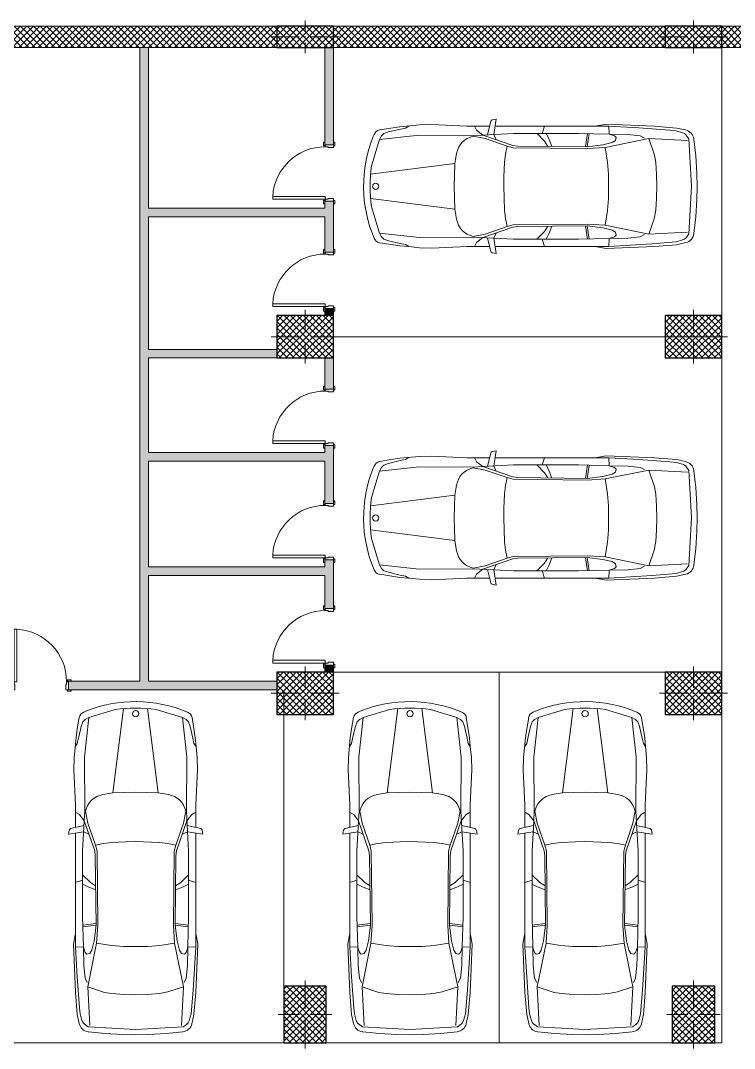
# Model space of a CAD drawing. Header units: millimetres. Extents: x 613552 to 673002, y -929939 to -887889.
# Drawn here: x 641676 to 651785, y -910509 to -895949 of the extents above; entities that cross this region are included whole.
import ezdxf

# ---------------------------------------------------------------- set-up
doc = ezdxf.new("R2010")
doc.units = ezdxf.units.MM
doc.header["$MEASUREMENT"] = 0
for name, color, linetype, lineweight, true_color in [('aaa mobilje_Pen_No__61', 7, 'Continuous', 20, 0x6a6a6a), ('ARCHICAD Doors_Pen_No__61', 7, 'Continuous', 20, 0x6a6a6a), ('Drawing & Figure_Pen_No__90', 7, 'Continuous', 20, 0x00bfbf), ('Structural - Bearing_Pen_No__48', 7, 'Continuous', 25, 0xa80f02), ('Structural - Bearing_Pen_No__61', 7, 'Continuous', 20, 0x6a6a6a)]:
    doc.layers.add(name, color=color, linetype=linetype, lineweight=lineweight, true_color=true_color)
doc.layers.add('Structural - Bearing', color=7, linetype='Continuous')
doc.layers.add('Structural - Bearing_Pen_No__1', color=7, linetype='Continuous', lineweight=13)
doc.layers.add('Structural - Bearing_Pen_No__2', color=8, linetype='Continuous', lineweight=15)
pattern_1 = [(45, (0, 0), (-45.961939, 45.961939), []), (135, (0, 0), (45.961939, 45.961939), [])]

# ---------------------------------------------------------------- blocks, each defined once
blk = doc.blocks.new('Wall_12', base_point=(539566, -896140))
at = {"layer": 'Structural - Bearing_Pen_No__61', "linetype": 'Continuous', "lineweight": 20, "true_color": 0x6a6a6a}
h = blk.add_hatch(dxfattribs=at)
h.set_pattern_fill('CONCRETE_BLOCK', color=251, style=0, pattern_type=2)
h.set_pattern_definition(pattern_1)
h.paths.add_polyline_path([(566366, -896440), (566366, -896140), (562266, -896140), (562266, -896440)])
h = blk.add_hatch(dxfattribs=at)
h.set_pattern_fill('CONCRETE_BLOCK', color=251, style=0, pattern_type=2)
h.set_pattern_definition(pattern_1)
h.paths.add_polyline_path([(571866, -896440), (571866, -896140), (567166, -896140), (567166, -896440)])
h = blk.add_hatch(dxfattribs=at)
h.set_pattern_fill('CONCRETE_BLOCK', color=251, style=0, pattern_type=2)
h.set_pattern_definition(pattern_1)
h.paths.add_polyline_path([(577816, -896440), (577816, -896140), (572666, -896140), (572666, -896440)])
at = {"layer": 'Structural - Bearing_Pen_No__1', "color": 7, "linetype": 'Continuous', "lineweight": 13, "flags": 128}
for points in [[(584366, -896140), (539566, -896140)], [(539866, -896440), (584066, -896440)]]:
    blk.add_lwpolyline(points, dxfattribs=at)
blk = doc.blocks.new('D1 14')
at = {"layer": 'ARCHICAD Doors_Pen_No__61', "color": 251, "linetype": 'Continuous', "lineweight": 20, "true_color": 0x6a6a6a}
for p, q in [((372, 744), (332, 744)), ((332, 744), (332, 0)), ((372, 0), (372, 744)), ((-387, 24), (-437, 24)), ((-437, 24), (-437, 5)), ((-437, 5), (-387, 5)), ((-400, 5), (-437, 5)), ((-375, 5), (-400, 5)), ((-400, 5), (-400, 0)), ((-400, 0), (-400, 5)), ((-400, 0), (-375, 0)), ((-372, 0), (-400, 0)), ((-400, 0), (-400, -115)), ((-400, -115), (-400, 0)), ((-387, 5), (-387, 24)), ((-375, 0), (-375, 5)), ((-372, -40), (-372, 0)), ((332, 0), (372, 0)), ((400, 0), (372, 0)), ((372, 0), (372, -40)), ((400, 5), (375, 5)), ((375, 5), (375, 0)), ((375, 0), (400, 0)), ((437, 24), (387, 24)), ((387, 24), (387, 5)), ((387, 5), (437, 5)), ((400, 0), (400, 5)), ((400, 0), (400, 5)), ((400, 5), (437, 5)), ((400, -115), (400, 0)), ((400, -115), (400, 0)), ((437, 5), (437, 24)), ((-387, -115), (-437, -115)), ((-437, -115), (-437, -134)), ((-400, -115), (-437, -115)), ((-437, -134), (-387, -134)), ((-400, -115), (-360, -115)), ((-387, -134), (-387, -115)), ((-360, -40), (-372, -40)), ((-360, -115), (-360, -40)), ((372, -40), (360, -40)), ((360, -40), (360, -115)), ((360, -115), (400, -115)), ((437, -115), (387, -115)), ((387, -115), (387, -134)), ((387, -134), (437, -134)), ((400, -115), (437, -115)), ((437, -134), (437, -115))]:
    blk.add_line(p, q, dxfattribs=at)
blk.add_arc((372, 0), 744, 93.0819, 180, dxfattribs=at)
blk = doc.blocks.new('Wall_19', base_point=(562516, -905540))
at = {"layer": 'Structural - Bearing_Pen_No__2', "linetype": 'Continuous', "lineweight": 15}
for points in [[(562516, -905420), (562516, -905540), (562616, -905540), (562616, -905425), (562616, -905420)], [(563416, -905425), (563416, -905540), (566366, -905540), (566366, -905420), (563416, -905420)]]:
    blk.add_hatch(color=8, dxfattribs=at).paths.add_polyline_path(points)
at = {"layer": 'Structural - Bearing_Pen_No__1', "color": 7, "linetype": 'Continuous', "lineweight": 13}
for p, q in [((562616, -905420), (562579, -905420)), ((562616, -905425), (562616, -905420)), ((562616, -905540), (562616, -905425)), ((563416, -905420), (563453, -905420)), ((563416, -905425), (563416, -905420)), ((563416, -905540), (563416, -905425)), ((562616, -905540), (562579, -905540)), ((563416, -905540), (563453, -905540))]:
    blk.add_line(p, q, dxfattribs=at)
at = {"layer": 'Structural - Bearing_Pen_No__1', "color": 7, "linetype": 'Continuous', "lineweight": 13, "flags": 128}
for points in [[(562616, -905420), (562516, -905420)], [(562516, -905420), (562516, -905540)], [(564426, -905420), (563416, -905420)], [(566366, -905420), (564546, -905420)], [(567166, -905540), (567166, -905420)], [(562516, -905540), (562616, -905540)], [(563416, -905540), (566366, -905540)]]:
    blk.add_lwpolyline(points, dxfattribs=at)
at = {"layer": 'ARCHICAD Doors_Pen_No__61', "color": 251, "linetype": 'Continuous', "lineweight": 20, "true_color": 0x6a6a6a, "xscale": -1, "zscale": 1000}
blk.add_blockref('D1 14', (563016, -905425), dxfattribs=at)
blk = doc.blocks.new('Wall_20', base_point=(567166, -905290))
at = {"layer": 'Structural - Bearing_Pen_No__2', "linetype": 'Continuous', "lineweight": 15}
for points in [[(567046, -896440), (567046, -897820), (567051, -897820), (567166, -897820), (567166, -896440)], [(567046, -899340), (567051, -899340), (567166, -899340), (567166, -898620), (567051, -898620), (567046, -898620)], [(567046, -900240), (567166, -900240), (567166, -900140), (567051, -900140), (567046, -900140)], [(567046, -900840), (567046, -901280), (567051, -901280), (567166, -901280), (567166, -900840)], [(567046, -902900), (567051, -902900), (567166, -902900), (567166, -902080), (567051, -902080), (567046, -902080)], [(567046, -904390), (567051, -904390), (567166, -904390), (567166, -903700), (567051, -903700), (567046, -903700)], [(567046, -905290), (567166, -905290), (567166, -905190), (567051, -905190), (567046, -905190)]]:
    blk.add_hatch(color=8, dxfattribs=at).paths.add_polyline_path(points)
at = {"layer": 'Structural - Bearing_Pen_No__1', "color": 7, "linetype": 'Continuous', "lineweight": 13}
for p, q in [((567046, -897820), (567046, -897783)), ((567051, -897820), (567046, -897820)), ((567166, -897820), (567051, -897820)), ((567166, -897820), (567166, -897783)), ((567046, -898620), (567046, -898657)), ((567051, -898620), (567046, -898620)), ((567166, -898620), (567051, -898620)), ((567166, -898620), (567166, -898657)), ((567046, -899340), (567046, -899303)), ((567051, -899340), (567046, -899340)), ((567166, -899340), (567051, -899340)), ((567166, -899340), (567166, -899303)), ((567046, -900140), (567046, -900177)), ((567051, -900140), (567046, -900140)), ((567166, -900140), (567051, -900140)), ((567166, -900140), (567166, -900177)), ((567046, -901280), (567046, -901243)), ((567166, -901280), (567166, -901243)), ((567051, -901280), (567046, -901280)), ((567166, -901280), (567051, -901280)), ((567046, -902080), (567046, -902117)), ((567051, -902080), (567046, -902080)), ((567166, -902080), (567051, -902080)), ((567166, -902080), (567166, -902117)), ((567046, -902900), (567046, -902863)), ((567166, -902900), (567166, -902863)), ((567051, -902900), (567046, -902900)), ((567166, -902900), (567051, -902900)), ((567046, -903700), (567046, -903737)), ((567051, -903700), (567046, -903700)), ((567166, -903700), (567051, -903700)), ((567166, -903700), (567166, -903737)), ((567046, -904390), (567046, -904353)), ((567051, -904390), (567046, -904390)), ((567166, -904390), (567051, -904390)), ((567166, -904390), (567166, -904353)), ((567046, -905190), (567046, -905227)), ((567051, -905190), (567046, -905190)), ((567166, -905190), (567051, -905190)), ((567166, -905190), (567166, -905227))]:
    blk.add_line(p, q, dxfattribs=at)
at = {"layer": 'Structural - Bearing_Pen_No__1', "color": 7, "linetype": 'Continuous', "lineweight": 13, "flags": 128}
for points in [[(567046, -896440), (567046, -897820)], [(567166, -897820), (567166, -896440)], [(567046, -898620), (567046, -898720)], [(567166, -899340), (567166, -898620)], [(567046, -898840), (567046, -899340)], [(567046, -900140), (567046, -900240)], [(567166, -901280), (567166, -900140)], [(567046, -900840), (567046, -901280)], [(567046, -902080), (567046, -902180)], [(567166, -902900), (567166, -902080)], [(567046, -902300), (567046, -902900)], [(567046, -903700), (567046, -903800)], [(567166, -904390), (567166, -903700)], [(567046, -903920), (567046, -904390)], [(567046, -905190), (567046, -905290)], [(567166, -905290), (567166, -905190)]]:
    blk.add_lwpolyline(points, dxfattribs=at)
at = {"layer": 'ARCHICAD Doors_Pen_No__61', "color": 251, "linetype": 'Continuous', "lineweight": 20, "true_color": 0x6a6a6a, "xscale": -1, "zscale": 1000, "rotation": 90}
for p in [(567051, -898220), (567051, -899740), (567051, -901680), (567051, -903300), (567051, -904790)]:
    blk.add_blockref('D1 14', p, dxfattribs=at)
blk = doc.blocks.new('Wall_22', base_point=(564546, -905540))
at = {"layer": 'Structural - Bearing_Pen_No__2', "linetype": 'Continuous', "lineweight": 15}
blk.add_hatch(color=8, dxfattribs=at).paths.add_polyline_path([(564546, -905420), (564546, -896440), (564426, -896440), (564426, -905420)])
at = {"layer": 'Structural - Bearing_Pen_No__1', "color": 7, "linetype": 'Continuous', "lineweight": 13, "flags": 128}
for points in [[(564546, -896440), (564426, -896440)], [(564426, -896440), (564426, -905420)], [(564546, -898720), (564546, -896440)], [(564546, -900720), (564546, -898840)], [(564546, -902180), (564546, -900840)], [(564546, -903800), (564546, -902300)], [(564546, -905420), (564546, -903920)]]:
    blk.add_lwpolyline(points, dxfattribs=at)
blk = doc.blocks.new('Wall_23', base_point=(564546, -903920))
at = {"layer": 'Structural - Bearing_Pen_No__2', "linetype": 'Continuous', "lineweight": 15}
blk.add_hatch(color=8, dxfattribs=at).paths.add_polyline_path([(564546, -903920), (567046, -903920), (567046, -903800), (564546, -903800)])
at = {"layer": 'Structural - Bearing_Pen_No__1', "color": 7, "linetype": 'Continuous', "lineweight": 13, "flags": 128}
for points in [[(567046, -903800), (564546, -903800)], [(564546, -903920), (567046, -903920)]]:
    blk.add_lwpolyline(points, dxfattribs=at)
blk = doc.blocks.new('Wall_24', base_point=(564546, -902300))
at = {"layer": 'Structural - Bearing_Pen_No__2', "linetype": 'Continuous', "lineweight": 15}
blk.add_hatch(color=8, dxfattribs=at).paths.add_polyline_path([(564546, -902300), (567046, -902300), (567046, -902180), (564546, -902180)])
at = {"layer": 'Structural - Bearing_Pen_No__1', "color": 7, "linetype": 'Continuous', "lineweight": 13, "flags": 128}
for points in [[(567046, -902180), (564546, -902180)], [(564546, -902300), (567046, -902300)]]:
    blk.add_lwpolyline(points, dxfattribs=at)
blk = doc.blocks.new('Wall_25', base_point=(564546, -900840))
at = {"layer": 'Structural - Bearing_Pen_No__2', "linetype": 'Continuous', "lineweight": 15}
blk.add_hatch(color=8, dxfattribs=at).paths.add_polyline_path([(566366, -900840), (566366, -900720), (564546, -900720), (564546, -900840)])
at = {"layer": 'Structural - Bearing_Pen_No__1', "color": 7, "linetype": 'Continuous', "lineweight": 13, "flags": 128}
for points in [[(566366, -900720), (564546, -900720)], [(564546, -900840), (567046, -900840)]]:
    blk.add_lwpolyline(points, dxfattribs=at)
blk = doc.blocks.new('Wall_26', base_point=(564546, -898840))
at = {"layer": 'Structural - Bearing_Pen_No__2', "linetype": 'Continuous', "lineweight": 15}
blk.add_hatch(color=8, dxfattribs=at).paths.add_polyline_path([(564546, -898840), (567046, -898840), (567046, -898720), (564546, -898720)])
at = {"layer": 'Structural - Bearing_Pen_No__1', "color": 7, "linetype": 'Continuous', "lineweight": 13, "flags": 128}
for points in [[(567046, -898720), (564546, -898720)], [(564546, -898840), (567046, -898840)]]:
    blk.add_lwpolyline(points, dxfattribs=at)
blk = doc.blocks.new('Column_3', base_point=(566766, -896290))
at = {"layer": 'Structural - Bearing', "linetype": 'Continuous', "lineweight": 0, "true_color": 0x000000}
h = blk.add_hatch(dxfattribs=at)
h.set_pattern_fill('CONCRETE_BLOCK', color=18, style=0, pattern_type=2)
h.set_pattern_definition(pattern_1)
h.paths.add_polyline_path([(566366, -896440), (567166, -896440), (567166, -896140), (566366, -896140)])
at = {"layer": 'Structural - Bearing_Pen_No__1', "color": 7, "linetype": 'Continuous', "lineweight": 13}
for p, q in [((566766, -896210), (566766, -896060)), ((566686, -896290), (566286, -896290)), ((566846, -896290), (567246, -896290)), ((566766, -896370), (566766, -896520))]:
    blk.add_line(p, q, dxfattribs=at)
blk.add_point((566766, -896290), dxfattribs=at)
at = {"layer": 'Structural - Bearing_Pen_No__48', "color": 14, "linetype": 'Continuous', "lineweight": 25, "true_color": 0xa80f02, "flags": 128}
blk.add_lwpolyline([(566366, -896440), (567166, -896440), (567166, -896140), (566366, -896140)], close=True, dxfattribs=at)
blk = doc.blocks.new('Column_5', base_point=(572266, -896290))
at = {"layer": 'Structural - Bearing', "linetype": 'Continuous', "lineweight": 0, "true_color": 0x000000}
h = blk.add_hatch(dxfattribs=at)
h.set_pattern_fill('CONCRETE_BLOCK', color=18, style=0, pattern_type=2)
h.set_pattern_definition(pattern_1)
h.paths.add_polyline_path([(571866, -896440), (572666, -896440), (572666, -896140), (571866, -896140)])
at = {"layer": 'Structural - Bearing_Pen_No__1', "color": 7, "linetype": 'Continuous', "lineweight": 13}
for p, q in [((572266, -896210), (572266, -896060)), ((572186, -896290), (571786, -896290)), ((572346, -896290), (572746, -896290)), ((572266, -896370), (572266, -896520))]:
    blk.add_line(p, q, dxfattribs=at)
blk.add_point((572266, -896290), dxfattribs=at)
at = {"layer": 'Structural - Bearing_Pen_No__48', "color": 14, "linetype": 'Continuous', "lineweight": 25, "true_color": 0xa80f02, "flags": 128}
blk.add_lwpolyline([(571866, -896440), (572666, -896440), (572666, -896140), (571866, -896140)], close=True, dxfattribs=at)
blk = doc.blocks.new('Column_20', base_point=(566766, -905590))
at = {"layer": 'Structural - Bearing', "linetype": 'Continuous', "lineweight": 0, "true_color": 0x000000}
h = blk.add_hatch(dxfattribs=at)
h.set_pattern_fill('CONCRETE_BLOCK', color=18, style=0, pattern_type=2)
h.set_pattern_definition(pattern_1)
h.paths.add_polyline_path([(566366, -905890), (567166, -905890), (567166, -905290), (566366, -905290)])
at = {"layer": 'Structural - Bearing_Pen_No__1', "color": 7, "linetype": 'Continuous', "lineweight": 13}
for p, q in [((566766, -905510), (566766, -905210)), ((566686, -905590), (566286, -905590)), ((566846, -905590), (567246, -905590)), ((566766, -905670), (566766, -905970))]:
    blk.add_line(p, q, dxfattribs=at)
blk.add_point((566766, -905590), dxfattribs=at)
at = {"layer": 'Structural - Bearing_Pen_No__48', "color": 14, "linetype": 'Continuous', "lineweight": 25, "true_color": 0xa80f02, "flags": 128}
blk.add_lwpolyline([(566366, -905890), (567166, -905890), (567166, -905290), (566366, -905290)], close=True, dxfattribs=at)
blk = doc.blocks.new('Column_21', base_point=(572266, -905590))
at = {"layer": 'Structural - Bearing', "linetype": 'Continuous', "lineweight": 0, "true_color": 0x000000}
h = blk.add_hatch(dxfattribs=at)
h.set_pattern_fill('CONCRETE_BLOCK', color=18, style=0, pattern_type=2)
h.set_pattern_definition(pattern_1)
h.paths.add_polyline_path([(571866, -905890), (572666, -905890), (572666, -905290), (571866, -905290)])
at = {"layer": 'Structural - Bearing_Pen_No__1', "color": 7, "linetype": 'Continuous', "lineweight": 13}
for p, q in [((572266, -905510), (572266, -905210)), ((572186, -905590), (571786, -905590)), ((572346, -905590), (572746, -905590)), ((572266, -905670), (572266, -905970))]:
    blk.add_line(p, q, dxfattribs=at)
blk.add_point((572266, -905590), dxfattribs=at)
at = {"layer": 'Structural - Bearing_Pen_No__48', "color": 14, "linetype": 'Continuous', "lineweight": 25, "true_color": 0xa80f02, "flags": 128}
blk.add_lwpolyline([(571866, -905890), (572666, -905890), (572666, -905290), (571866, -905290)], close=True, dxfattribs=at)
blk = doc.blocks.new('Column_32', base_point=(572266, -910140))
at = {"layer": 'Structural - Bearing', "linetype": 'Continuous', "lineweight": 0, "true_color": 0x000000}
h = blk.add_hatch(dxfattribs=at)
h.set_pattern_fill('CONCRETE_BLOCK', color=18, style=0, pattern_type=2)
h.set_pattern_definition(pattern_1)
h.paths.add_polyline_path([(571966, -910540), (572566, -910540), (572566, -909740), (571966, -909740)])
at = {"layer": 'Structural - Bearing_Pen_No__1', "color": 7, "linetype": 'Continuous', "lineweight": 13}
for p, q in [((572266, -910060), (572266, -909660)), ((572186, -910140), (571886, -910140)), ((572346, -910140), (572646, -910140)), ((572266, -910220), (572266, -910620))]:
    blk.add_line(p, q, dxfattribs=at)
blk.add_point((572266, -910140), dxfattribs=at)
at = {"layer": 'Structural - Bearing_Pen_No__48', "color": 14, "linetype": 'Continuous', "lineweight": 25, "true_color": 0xa80f02, "flags": 128}
blk.add_lwpolyline([(571966, -910540), (572566, -910540), (572566, -909740), (571966, -909740)], close=True, dxfattribs=at)
blk = doc.blocks.new('Column_38', base_point=(566766, -910140))
at = {"layer": 'Structural - Bearing', "linetype": 'Continuous', "lineweight": 0, "true_color": 0x000000}
h = blk.add_hatch(dxfattribs=at)
h.set_pattern_fill('CONCRETE_BLOCK', color=18, style=0, pattern_type=2)
h.set_pattern_definition(pattern_1)
h.paths.add_polyline_path([(566466, -910540), (567066, -910540), (567066, -909740), (566466, -909740)])
at = {"layer": 'Structural - Bearing_Pen_No__1', "color": 7, "linetype": 'Continuous', "lineweight": 13}
for p, q in [((566766, -910060), (566766, -909660)), ((566686, -910140), (566386, -910140)), ((566846, -910140), (567146, -910140)), ((566766, -910220), (566766, -910620))]:
    blk.add_line(p, q, dxfattribs=at)
blk.add_point((566766, -910140), dxfattribs=at)
at = {"layer": 'Structural - Bearing_Pen_No__48', "color": 14, "linetype": 'Continuous', "lineweight": 25, "true_color": 0xa80f02, "flags": 128}
blk.add_lwpolyline([(566466, -910540), (567066, -910540), (567066, -909740), (566466, -909740)], close=True, dxfattribs=at)
blk = doc.blocks.new('Column_43', base_point=(572266, -900540))
at = {"layer": 'Structural - Bearing', "linetype": 'Continuous', "lineweight": 0, "true_color": 0x000000}
h = blk.add_hatch(dxfattribs=at)
h.set_pattern_fill('CONCRETE_BLOCK', color=18, style=0, pattern_type=2)
h.set_pattern_definition(pattern_1)
h.paths.add_polyline_path([(571866, -900840), (572666, -900840), (572666, -900240), (571866, -900240)])
at = {"layer": 'Structural - Bearing_Pen_No__1', "color": 7, "linetype": 'Continuous', "lineweight": 13}
for p, q in [((572266, -900460), (572266, -900160)), ((572186, -900540), (571786, -900540)), ((572266, -900620), (572266, -900920)), ((572346, -900540), (572746, -900540))]:
    blk.add_line(p, q, dxfattribs=at)
blk.add_point((572266, -900540), dxfattribs=at)
at = {"layer": 'Structural - Bearing_Pen_No__48', "color": 14, "linetype": 'Continuous', "lineweight": 25, "true_color": 0xa80f02, "flags": 128}
blk.add_lwpolyline([(571866, -900840), (572666, -900840), (572666, -900240), (571866, -900240)], close=True, dxfattribs=at)
blk = doc.blocks.new('Column_49', base_point=(566766, -900540))
at = {"layer": 'Structural - Bearing', "linetype": 'Continuous', "lineweight": 0, "true_color": 0x000000}
h = blk.add_hatch(dxfattribs=at)
h.set_pattern_fill('CONCRETE_BLOCK', color=18, style=0, pattern_type=2)
h.set_pattern_definition(pattern_1)
h.paths.add_polyline_path([(566366, -900840), (567166, -900840), (567166, -900240), (566366, -900240)])
at = {"layer": 'Structural - Bearing_Pen_No__1', "color": 7, "linetype": 'Continuous', "lineweight": 13}
for p, q in [((566766, -900460), (566766, -900160)), ((566686, -900540), (566286, -900540)), ((566766, -900620), (566766, -900920)), ((566846, -900540), (567246, -900540))]:
    blk.add_line(p, q, dxfattribs=at)
blk.add_point((566766, -900540), dxfattribs=at)
at = {"layer": 'Structural - Bearing_Pen_No__48', "color": 14, "linetype": 'Continuous', "lineweight": 25, "true_color": 0xa80f02, "flags": 128}
blk.add_lwpolyline([(566366, -900840), (567166, -900840), (567166, -900240), (566366, -900240)], close=True, dxfattribs=at)

msp = doc.modelspace()

# ---------------------------------------------------------------- linework, layer by layer
at = {"layer": 'aaa mobilje_Pen_No__61', "color": 251, "linetype": 'Continuous', "lineweight": 20, "true_color": 0x6a6a6a}
for p, q in [((646761, -897499), (646921, -897472)), ((646921, -897472), (647047, -897453)), ((647034, -897491), (647128, -897472)), ((647047, -897453), (647327, -897428)), ((647128, -897472), (647172, -897443)), ((647327, -897428), (647499, -897422)), ((647499, -897422), (647996, -897444)), ((647996, -897444), (648317, -897444)), ((648134, -897502), (648102, -897444)), ((648333, -897376), (648288, -897568)), ((648352, -897357), (648409, -897345)), ((648409, -897345), (648377, -897563)), ((650006, -897444), (648395, -897444)), ((649095, -897444), (649063, -897547)), ((649835, -897440), (649969, -897416)), ((649969, -897416), (650653, -897444)), ((650006, -897444), (650013, -897558)), ((650006, -897444), (650430, -897471)), ((650430, -897471), (650869, -897502)), ((650653, -897444), (650964, -897472)), ((650964, -897472), (651093, -897499)), ((646671, -897593), (646683, -897563)), ((646757, -897633), (647318, -897572)), ((646757, -897633), (646788, -897582)), ((646788, -897582), (646821, -897550)), ((646821, -897550), (646887, -897527)), ((646887, -897527), (647034, -897491)), ((647318, -897572), (648083, -897578)), ((648083, -897578), (648223, -897571)), ((648253, -897620), (648084, -897588)), ((648223, -897571), (648134, -897502)), ((648223, -897571), (648654, -897547)), ((648649, -897717), (648223, -897571)), ((648568, -897727), (648253, -897620)), ((648377, -897563), (648411, -897636)), ((648654, -897547), (649577, -897547)), ((648986, -897545), (649095, -897659)), ((649163, -897633), (649120, -897545)), ((649577, -897547), (650013, -897558)), ((649702, -897547), (649675, -897734)), ((649700, -897738), (649726, -897550)), ((650574, -897621), (649956, -897746)), ((650013, -897558), (650274, -897563)), ((650013, -897558), (650086, -897582)), ((650086, -897582), (650112, -897606)), ((650112, -897606), (650102, -897649)), ((650274, -897563), (650449, -897582)), ((650512, -897613), (650449, -897582)), ((651121, -897648), (650574, -897621)), ((650654, -897858), (650574, -897621)), ((650869, -897502), (650958, -897511)), ((650958, -897511), (651051, -897538)), ((651097, -897566), (651140, -897626)), ((646646, -898006), (646757, -897633)), ((648542, -897840), (648568, -897727)), ((648650, -897750), (648568, -897727)), ((648717, -897727), (648649, -897717)), ((649705, -897762), (648650, -897750)), ((649700, -897738), (648717, -897727)), ((649095, -897659), (649143, -897731)), ((649199, -897732), (649163, -897633)), ((649923, -897710), (649700, -897738)), ((649956, -897746), (649705, -897762)), ((650054, -897678), (649923, -897710)), ((649956, -897746), (649989, -897955)), ((650102, -897649), (650054, -897678)), ((651140, -897626), (651179, -898295)), ((651211, -897630), (651236, -897865)), ((647851, -897832), (647826, -897976)), ((648528, -897961), (648542, -897840)), ((650670, -897962), (650654, -897858)), ((651236, -897865), (651251, -898112)), ((647826, -897976), (646632, -898127)), ((647826, -897976), (647816, -898298)), ((648521, -898161), (648528, -897961)), ((649989, -897955), (650001, -898126)), ((650683, -898129), (650670, -897962)), ((648517, -898293), (648521, -898161)), ((650001, -898126), (650003, -898301)), ((650686, -898294), (650683, -898129)), ((651251, -898112), (651255, -898298)), ((646533, -898298), (646533, -898298)), ((647816, -898298), (647826, -898619)), ((648528, -898634), (648517, -898293)), ((650003, -898301), (650001, -898469)), ((650683, -898466), (650686, -898294)), ((651179, -898295), (651140, -898969)), ((651255, -898298), (651251, -898483)), ((646632, -898468), (647826, -898619)), ((650001, -898469), (649989, -898640)), ((650670, -898633), (650683, -898466)), ((651251, -898483), (651236, -898730)), ((646757, -898962), (646646, -898589)), ((647826, -898619), (647850, -898763)), ((648542, -898755), (648528, -898634)), ((649989, -898640), (649956, -898849)), ((650647, -898756), (650670, -898633)), ((648568, -898868), (648542, -898755)), ((650574, -898974), (650647, -898756)), ((651236, -898730), (651211, -898965)), ((648649, -898878), (648223, -899024)), ((648253, -898975), (648568, -898868)), ((648568, -898868), (648650, -898845)), ((648717, -898868), (648649, -898878)), ((648650, -898845), (649705, -898833)), ((649700, -898858), (648717, -898868)), ((649095, -898936), (649143, -898864)), ((649199, -898863), (649163, -898962)), ((649702, -899045), (649675, -898861)), ((649698, -898858), (649726, -899045)), ((649923, -898885), (649700, -898858)), ((649705, -898833), (649956, -898849)), ((650054, -898917), (649923, -898885)), ((649956, -898849), (650574, -898974)), ((650102, -898946), (650054, -898917)), ((647318, -899023), (646757, -898962)), ((646788, -899014), (646757, -898962)), ((646821, -899045), (646788, -899014)), ((646887, -899068), (646821, -899045)), ((647049, -899108), (646887, -899068)), ((648083, -899017), (647318, -899023)), ((648654, -899048), (648083, -899017)), ((648084, -899007), (648253, -898975)), ((648223, -899024), (648134, -899093)), ((648333, -899219), (648289, -899028)), ((648377, -899032), (648411, -898959)), ((648409, -899250), (648377, -899032)), ((649577, -899048), (648654, -899048)), ((648987, -899048), (649095, -898936)), ((649095, -899152), (649063, -899048)), ((649163, -898962), (649121, -899048)), ((650013, -899038), (649577, -899048)), ((650006, -899151), (650013, -899038)), ((650013, -899038), (650086, -899013)), ((650274, -899032), (650013, -899038)), ((650086, -899013), (650112, -898989)), ((650112, -898989), (650102, -898946)), ((650449, -899013), (650274, -899032)), ((650512, -898982), (650449, -899013)), ((650574, -898974), (651121, -898947)), ((651051, -899057), (650958, -899084)), ((651140, -898969), (651101, -899025)), ((647047, -899142), (646761, -899096)), ((647172, -899152), (647047, -899142)), ((647128, -899123), (647049, -899108)), ((647172, -899152), (647128, -899123)), ((647327, -899167), (647172, -899152)), ((647499, -899173), (647327, -899167)), ((647996, -899151), (647499, -899173)), ((647996, -899151), (648317, -899151)), ((648134, -899093), (648102, -899151)), ((650006, -899151), (648395, -899151)), ((649969, -899179), (649835, -899155)), ((650653, -899151), (649969, -899179)), ((650622, -899113), (650006, -899151)), ((650958, -899084), (650622, -899113)), ((650964, -899124), (650653, -899151)), ((651097, -899095), (650964, -899124)), ((648352, -899238), (648409, -899250)), ((647047, -902150), (647327, -902125)), ((647327, -902125), (647499, -902119)), ((647499, -902119), (647996, -902141)), ((648333, -902073), (648288, -902265)), ((648352, -902054), (648409, -902042)), ((648409, -902042), (648377, -902260)), ((649835, -902137), (649969, -902113)), ((649969, -902113), (650653, -902141)), ((646671, -902290), (646683, -902260)), ((646757, -902330), (647318, -902269)), ((646757, -902330), (646788, -902279)), ((646761, -902196), (646921, -902169)), ((646788, -902279), (646821, -902247)), ((646821, -902247), (646887, -902224)), ((646887, -902224), (647034, -902188)), ((646921, -902169), (647047, -902150)), ((647034, -902188), (647128, -902169)), ((647128, -902169), (647172, -902140)), ((647318, -902269), (648083, -902275)), ((647996, -902141), (648317, -902141)), ((648083, -902275), (648223, -902268)), ((648134, -902199), (648102, -902141)), ((648223, -902268), (648134, -902199)), ((648223, -902268), (648654, -902244)), ((648649, -902414), (648223, -902268)), ((648377, -902260), (648411, -902333)), ((650006, -902141), (648395, -902141)), ((648654, -902244), (649577, -902244)), ((648986, -902242), (649095, -902356)), ((649095, -902141), (649063, -902244)), ((649163, -902330), (649120, -902242)), ((649577, -902244), (650013, -902255)), ((649702, -902244), (649675, -902431)), ((649700, -902435), (649726, -902247)), ((650006, -902141), (650013, -902255)), ((650006, -902141), (650430, -902168)), ((650013, -902255), (650274, -902260)), ((650013, -902255), (650086, -902279)), ((650086, -902279), (650112, -902303)), ((650274, -902260), (650449, -902279)), ((650430, -902168), (650869, -902199)), ((650512, -902310), (650449, -902279)), ((650653, -902141), (650964, -902169)), ((650869, -902199), (650958, -902208)), ((650958, -902208), (651051, -902235)), ((650964, -902169), (651093, -902196)), ((651097, -902263), (651140, -902323)), ((646646, -902703), (646757, -902330)), ((648253, -902317), (648084, -902285)), ((648568, -902424), (648253, -902317)), ((648542, -902537), (648568, -902424)), ((648650, -902447), (648568, -902424)), ((648717, -902424), (648649, -902414)), ((649700, -902435), (648717, -902424)), ((649095, -902356), (649143, -902428)), ((649199, -902429), (649163, -902330)), ((649923, -902407), (649700, -902435)), ((650054, -902375), (649923, -902407)), ((650574, -902318), (649956, -902443)), ((650102, -902346), (650054, -902375)), ((650112, -902303), (650102, -902346)), ((651121, -902345), (650574, -902318)), ((650654, -902555), (650574, -902318)), ((651140, -902323), (651179, -902992)), ((651211, -902327), (651236, -902562)), ((647851, -902529), (647826, -902673)), ((648528, -902658), (648542, -902537)), ((649705, -902459), (648650, -902447)), ((649956, -902443), (649705, -902459)), ((649956, -902443), (649989, -902652)), ((650670, -902659), (650654, -902555)), ((651236, -902562), (651251, -902809)), ((647826, -902673), (646632, -902824)), ((647826, -902673), (647816, -902995)), ((648521, -902858), (648528, -902658)), ((649989, -902652), (650001, -902823)), ((650683, -902826), (650670, -902659)), ((648517, -902990), (648521, -902858)), ((650001, -902823), (650003, -902998)), ((650686, -902991), (650683, -902826)), ((651251, -902809), (651255, -902995)), ((646533, -902995), (646533, -902995)), ((647816, -902995), (647826, -903316)), ((648528, -903331), (648517, -902990)), ((650003, -902998), (650001, -903166)), ((650683, -903163), (650686, -902991)), ((651179, -902992), (651140, -903666)), ((651255, -902995), (651251, -903180)), ((646632, -903165), (647826, -903316)), ((646757, -903659), (646646, -903286)), ((650001, -903166), (649989, -903337)), ((650670, -903330), (650683, -903163)), ((651251, -903180), (651236, -903427)), ((647826, -903316), (647850, -903460)), ((648542, -903452), (648528, -903331)), ((649989, -903337), (649956, -903546)), ((650647, -903453), (650670, -903330)), ((651236, -903427), (651211, -903662)), ((648649, -903575), (648223, -903721)), ((648253, -903672), (648568, -903565)), ((648568, -903565), (648542, -903452)), ((648568, -903565), (648650, -903542)), ((648717, -903565), (648649, -903575)), ((648650, -903542), (649705, -903530)), ((649700, -903555), (648717, -903565)), ((649095, -903633), (649143, -903561)), ((649199, -903560), (649163, -903659)), ((649702, -903742), (649675, -903558)), ((649698, -903555), (649726, -903742)), ((649923, -903582), (649700, -903555)), ((649705, -903530), (649956, -903546)), ((650054, -903614), (649923, -903582)), ((649956, -903546), (650574, -903671)), ((650574, -903671), (650647, -903453)), ((647318, -903720), (646757, -903659)), ((646788, -903711), (646757, -903659)), ((646821, -903742), (646788, -903711)), ((648083, -903714), (647318, -903720)), ((648654, -903745), (648083, -903714)), ((648084, -903704), (648253, -903672)), ((648223, -903721), (648134, -903790)), ((648333, -903916), (648289, -903725)), ((648377, -903729), (648411, -903656)), ((648409, -903947), (648377, -903729)), ((648987, -903745), (649095, -903633)), ((649163, -903659), (649121, -903745)), ((650013, -903735), (649577, -903745)), ((650006, -903848), (650013, -903735)), ((650013, -903735), (650086, -903710)), ((650274, -903729), (650013, -903735)), ((650102, -903643), (650054, -903614)), ((650086, -903710), (650112, -903686)), ((650112, -903686), (650102, -903643)), ((650449, -903710), (650274, -903729)), ((650512, -903679), (650449, -903710)), ((650574, -903671), (651121, -903644)), ((651140, -903666), (651101, -903722)), ((647047, -903839), (646761, -903793)), ((646887, -903765), (646821, -903742)), ((647049, -903805), (646887, -903765)), ((647172, -903849), (647047, -903839)), ((647128, -903820), (647049, -903805)), ((647172, -903849), (647128, -903820)), ((647327, -903864), (647172, -903849)), ((647499, -903870), (647327, -903864)), ((647996, -903848), (647499, -903870)), ((647996, -903848), (648317, -903848)), ((648134, -903790), (648102, -903848)), ((650006, -903848), (648395, -903848)), ((649577, -903745), (648654, -903745)), ((649095, -903849), (649063, -903745)), ((649969, -903876), (649835, -903852)), ((650653, -903848), (649969, -903876)), ((650622, -903810), (650006, -903848)), ((650958, -903781), (650622, -903810)), ((650964, -903821), (650653, -903848)), ((651051, -903754), (650958, -903781)), ((651097, -903792), (650964, -903821)), ((648352, -903935), (648409, -903947)), ((643305, -905596), (643305, -905596)), ((647190, -905596), (647190, -905596)), ((649670, -905596), (649670, -905596)), ((642601, -905734), (642571, -905746)), ((643014, -905709), (642640, -905820)), ((642984, -906889), (643135, -905695)), ((643475, -905695), (643626, -906889)), ((643970, -905820), (643596, -905709)), ((646485, -905734), (646455, -905746)), ((646898, -905709), (646525, -905820)), ((646868, -906889), (647019, -905695)), ((647360, -905695), (647511, -906889)), ((647855, -905820), (647481, -905709)), ((648965, -905734), (648935, -905746)), ((649378, -905709), (649005, -905820)), ((649348, -906889), (649499, -905695)), ((649840, -905695), (649991, -906889)), ((650334, -905820), (649961, -905709)), ((642506, -905823), (642479, -905984)), ((642558, -905884), (642534, -905950)), ((642589, -905851), (642558, -905884)), ((642640, -905820), (642580, -906381)), ((642640, -905820), (642589, -905851)), ((644030, -906381), (643970, -905820)), ((644021, -905851), (643970, -905820)), ((644052, -905884), (644021, -905851)), ((644076, -905950), (644052, -905884)), ((644149, -906110), (644104, -905823)), ((646391, -905823), (646364, -905984)), ((646443, -905884), (646419, -905950)), ((646474, -905851), (646443, -905884)), ((646525, -905820), (646464, -906381)), ((646525, -905820), (646474, -905851)), ((647915, -906381), (647855, -905820)), ((647906, -905851), (647855, -905820)), ((647937, -905884), (647906, -905851)), ((647961, -905950), (647937, -905884)), ((648034, -906110), (647988, -905823)), ((648871, -905823), (648844, -905984)), ((648922, -905884), (648899, -905950)), ((648954, -905851), (648922, -905884)), ((649005, -905820), (648944, -906381)), ((649005, -905820), (648954, -905851)), ((650395, -906381), (650334, -905820)), ((650386, -905851), (650334, -905820)), ((650417, -905884), (650386, -905851)), ((650440, -905950), (650417, -905884)), ((650514, -906110), (650468, -905823)), ((642479, -905984), (642461, -906110)), ((642534, -905950), (642499, -906097)), ((644115, -906112), (644076, -905950)), ((646364, -905984), (646345, -906110)), ((646419, -905950), (646383, -906097)), ((648000, -906112), (647961, -905950)), ((648844, -905984), (648825, -906110)), ((648899, -905950), (648863, -906097)), ((650480, -906112), (650440, -905950)), ((642461, -906110), (642436, -906390)), ((642479, -906191), (642451, -906234)), ((642499, -906097), (642479, -906191)), ((644131, -906191), (644115, -906112)), ((644160, -906234), (644131, -906191)), ((644160, -906234), (644149, -906110)), ((646345, -906110), (646320, -906390)), ((646364, -906191), (646335, -906234)), ((646383, -906097), (646364, -906191)), ((648016, -906191), (648000, -906112)), ((648044, -906234), (648016, -906191)), ((648044, -906234), (648034, -906110)), ((648825, -906110), (648800, -906390)), ((648844, -906191), (648815, -906234)), ((648863, -906097), (648844, -906191)), ((650495, -906191), (650480, -906112)), ((650524, -906234), (650495, -906191)), ((650524, -906234), (650514, -906110)), ((644175, -906390), (644160, -906234)), ((648059, -906390), (648044, -906234)), ((650539, -906390), (650524, -906234)), ((642436, -906390), (642430, -906562)), ((642580, -906381), (642585, -907146)), ((644025, -907146), (644030, -906381)), ((644180, -906562), (644175, -906390)), ((646320, -906390), (646314, -906562)), ((646464, -906381), (646470, -907146)), ((647910, -907146), (647915, -906381)), ((648065, -906562), (648059, -906390)), ((648800, -906390), (648794, -906562)), ((648944, -906381), (648950, -907146)), ((650389, -907146), (650395, -906381)), ((650545, -906562), (650539, -906390)), ((642430, -906562), (642452, -907059)), ((644158, -907059), (644180, -906562)), ((646314, -906562), (646337, -907059)), ((648043, -907059), (648065, -906562)), ((648794, -906562), (648816, -907059)), ((650523, -907059), (650545, -906562)), ((642840, -906913), (642984, -906889)), ((642984, -906889), (643305, -906879)), ((643305, -906879), (643626, -906889)), ((643626, -906889), (643771, -906913)), ((646724, -906913), (646868, -906889)), ((646868, -906889), (647190, -906879)), ((647190, -906879), (647511, -906889)), ((647511, -906889), (647655, -906913)), ((649204, -906913), (649348, -906889)), ((649348, -906889), (649670, -906879)), ((649670, -906879), (649991, -906889)), ((649991, -906889), (650135, -906913)), ((642452, -907059), (642452, -907380)), ((644158, -907059), (644158, -907380)), ((646337, -907059), (646337, -907380)), ((648043, -907059), (648043, -907380)), ((648816, -907059), (648816, -907380)), ((650523, -907059), (650523, -907380)), ((642510, -907197), (642451, -907164)), ((642578, -907286), (642510, -907197)), ((642585, -907146), (642578, -907286)), ((642628, -907316), (642595, -907147)), ((644015, -907147), (643982, -907316)), ((644056, -907717), (644025, -907146)), ((644032, -907286), (644100, -907197)), ((644100, -907197), (644159, -907164)), ((646395, -907197), (646336, -907164)), ((646463, -907286), (646395, -907197)), ((646470, -907146), (646463, -907286)), ((646512, -907316), (646480, -907147)), ((647900, -907147), (647867, -907316)), ((647941, -907717), (647910, -907146)), ((647916, -907286), (647985, -907197)), ((647985, -907197), (648043, -907164)), ((648874, -907197), (648816, -907164)), ((648943, -907286), (648874, -907197)), ((648950, -907146), (648943, -907286)), ((648992, -907316), (648960, -907147)), ((650380, -907147), (650347, -907316)), ((650420, -907717), (650389, -907146)), ((650396, -907286), (650465, -907197)), ((650465, -907197), (650523, -907164)), ((642384, -907396), (642575, -907351)), ((642578, -907286), (642554, -907717)), ((642725, -907712), (642578, -907286)), ((642735, -907631), (642628, -907316)), ((643982, -907316), (643875, -907631)), ((643886, -907712), (644032, -907286)), ((644227, -907396), (644035, -907351)), ((646268, -907396), (646460, -907351)), ((646463, -907286), (646439, -907717)), ((646609, -907712), (646463, -907286)), ((646620, -907631), (646512, -907316)), ((647867, -907316), (647760, -907631)), ((647770, -907712), (647916, -907286)), ((648111, -907396), (647920, -907351)), ((648748, -907396), (648940, -907351)), ((648943, -907286), (648919, -907717)), ((649089, -907712), (648943, -907286)), ((649099, -907631), (648992, -907316)), ((650347, -907316), (650240, -907631)), ((650250, -907712), (650396, -907286)), ((650591, -907396), (650400, -907351)), ((642365, -907415), (642353, -907472)), ((642353, -907472), (642570, -907440)), ((642452, -909069), (642452, -907458)), ((642570, -907440), (642643, -907474)), ((644040, -907440), (643967, -907474)), ((644257, -907472), (644040, -907440)), ((644158, -909069), (644158, -907458)), ((644245, -907415), (644257, -907472)), ((646249, -907415), (646237, -907472)), ((646237, -907472), (646455, -907440)), ((646337, -909069), (646337, -907458)), ((646455, -907440), (646528, -907474)), ((647924, -907440), (647852, -907474)), ((648142, -907472), (647924, -907440)), ((648043, -909069), (648043, -907458)), ((648130, -907415), (648142, -907472)), ((648729, -907415), (648717, -907472)), ((648717, -907472), (648935, -907440)), ((648816, -909069), (648816, -907458)), ((648935, -907440), (649008, -907474)), ((650404, -907440), (650331, -907474)), ((650622, -907472), (650404, -907440)), ((650523, -909069), (650523, -907458)), ((650610, -907415), (650622, -907472)), ((642848, -907604), (642735, -907631)), ((642758, -907713), (642735, -907631)), ((642968, -907590), (642848, -907604)), ((643168, -907584), (642968, -907590)), ((643301, -907580), (643168, -907584)), ((643642, -907590), (643301, -907580)), ((643763, -907604), (643642, -907590)), ((643875, -907631), (643763, -907604)), ((643875, -907631), (643852, -907713)), ((646732, -907604), (646620, -907631)), ((646642, -907713), (646620, -907631)), ((646853, -907590), (646732, -907604)), ((647053, -907584), (646853, -907590)), ((647186, -907580), (647053, -907584)), ((647526, -907590), (647186, -907580)), ((647647, -907604), (647526, -907590)), ((647760, -907631), (647647, -907604)), ((647760, -907631), (647737, -907713)), ((649212, -907604), (649099, -907631)), ((649122, -907713), (649099, -907631)), ((649333, -907590), (649212, -907604)), ((649533, -907584), (649333, -907590)), ((649665, -907580), (649533, -907584)), ((650006, -907590), (649665, -907580)), ((650127, -907604), (650006, -907590)), ((650240, -907631), (650127, -907604)), ((650240, -907631), (650217, -907713)), ((642554, -907717), (642554, -908640)), ((642734, -907780), (642725, -907712)), ((642745, -908763), (642734, -907780)), ((642769, -908768), (642758, -907713)), ((643852, -907713), (643841, -908768)), ((643865, -908763), (643876, -907780)), ((643876, -907780), (643886, -907712)), ((644056, -908640), (644056, -907717)), ((646439, -907717), (646439, -908640)), ((646619, -907780), (646609, -907712)), ((646630, -908763), (646619, -907780)), ((646654, -908768), (646642, -907713)), ((647737, -907713), (647725, -908768)), ((647750, -908763), (647760, -907780)), ((647760, -907780), (647770, -907712)), ((647941, -908640), (647941, -907717)), ((648919, -907717), (648919, -908640)), ((649099, -907780), (649089, -907712)), ((649110, -908763), (649099, -907780)), ((649134, -908768), (649122, -907713)), ((650217, -907713), (650205, -908768)), ((650230, -908763), (650240, -907780)), ((650240, -907780), (650250, -907712)), ((650420, -908640), (650420, -907717)), ((642552, -908048), (642666, -908158)), ((644056, -908050), (643944, -908158)), ((646437, -908048), (646551, -908158)), ((647941, -908050), (647829, -908158)), ((648917, -908048), (649031, -908158)), ((650420, -908050), (650308, -908158)), ((642451, -908158), (642554, -908126)), ((642641, -908226), (642552, -908183)), ((642740, -908262), (642641, -908226)), ((642666, -908158), (642739, -908206)), ((643944, -908158), (643871, -908206)), ((643871, -908262), (643969, -908226)), ((643969, -908226), (644056, -908184)), ((644159, -908158), (644056, -908126)), ((646336, -908158), (646439, -908126)), ((646525, -908226), (646437, -908183)), ((646624, -908262), (646525, -908226)), ((646551, -908158), (646624, -908206)), ((647755, -908262), (647854, -908226)), ((647829, -908158), (647756, -908206)), ((647854, -908226), (647941, -908184)), ((648044, -908158), (647941, -908126)), ((648816, -908158), (648919, -908126)), ((649005, -908226), (648917, -908183)), ((649104, -908262), (649005, -908226)), ((649031, -908158), (649104, -908206)), ((650235, -908262), (650334, -908226)), ((650308, -908158), (650236, -908206)), ((650334, -908226), (650420, -908184)), ((650524, -908158), (650420, -908126)), ((642554, -908640), (642565, -909076)), ((644045, -909076), (644056, -908640)), ((646439, -908640), (646450, -909076)), ((647930, -909076), (647941, -908640)), ((648919, -908640), (648930, -909076)), ((650410, -909076), (650420, -908640)), ((642554, -908765), (642742, -908738)), ((642745, -908763), (642558, -908788)), ((642717, -908986), (642745, -908763)), ((642753, -909019), (642769, -908768)), ((643841, -908768), (643857, -909019)), ((643865, -908761), (644052, -908788)), ((643893, -908986), (643865, -908763)), ((644053, -908765), (643869, -908738)), ((646439, -908765), (646626, -908738)), ((646630, -908763), (646442, -908788)), ((646602, -908986), (646630, -908763)), ((646638, -909019), (646654, -908768)), ((647725, -908768), (647742, -909019)), ((647750, -908761), (647937, -908788)), ((647777, -908986), (647750, -908763)), ((647937, -908765), (647753, -908738)), ((648919, -908765), (649106, -908738)), ((649110, -908763), (648922, -908788)), ((649082, -908986), (649110, -908763)), ((649118, -909019), (649134, -908768)), ((650205, -908768), (650221, -909019)), ((650230, -908761), (650417, -908788)), ((650257, -908986), (650230, -908763)), ((650417, -908765), (650233, -908738)), ((642448, -908898), (642423, -909032)), ((644187, -909032), (644162, -908898)), ((646332, -908898), (646308, -909032)), ((648071, -909032), (648047, -908898)), ((648812, -908898), (648788, -909032)), ((650551, -909032), (650527, -908898)), ((642423, -909032), (642452, -909716)), ((642452, -909069), (642565, -909076)), ((642452, -909069), (642479, -909493)), ((642565, -909076), (642571, -909337)), ((642565, -909076), (642589, -909148)), ((642628, -909636), (642753, -909019)), ((642656, -909165), (642686, -909117)), ((642686, -909117), (642717, -908986)), ((642753, -909019), (642962, -909052)), ((642962, -909052), (643134, -909064)), ((643134, -909064), (643308, -909066)), ((643308, -909066), (643476, -909064)), ((643476, -909064), (643648, -909052)), ((643648, -909052), (643857, -909019)), ((643857, -909019), (643982, -909636)), ((643924, -909117), (643893, -908986)), ((643954, -909165), (643924, -909117)), ((644045, -909076), (644021, -909148)), ((644039, -909337), (644045, -909076)), ((644158, -909069), (644045, -909076)), ((644121, -909685), (644158, -909069)), ((644158, -909716), (644187, -909032)), ((646308, -909032), (646337, -909716)), ((646337, -909069), (646450, -909076)), ((646337, -909069), (646364, -909493)), ((646450, -909076), (646455, -909337)), ((646450, -909076), (646474, -909148)), ((646513, -909636), (646638, -909019)), ((646541, -909165), (646570, -909117)), ((646570, -909117), (646602, -908986)), ((646638, -909019), (646847, -909052)), ((646847, -909052), (647018, -909064)), ((647018, -909064), (647193, -909066)), ((647193, -909066), (647361, -909064)), ((647361, -909064), (647532, -909052)), ((647532, -909052), (647742, -909019)), ((647742, -909019), (647867, -909636)), ((647809, -909117), (647777, -908986)), ((647839, -909165), (647809, -909117)), ((647930, -909076), (647905, -909148)), ((647924, -909337), (647930, -909076)), ((648043, -909069), (647930, -909076)), ((648005, -909685), (648043, -909069)), ((648043, -909716), (648071, -909032)), ((648788, -909032), (648816, -909716)), ((648816, -909069), (648930, -909076)), ((648816, -909069), (648843, -909493)), ((648930, -909076), (648935, -909337)), ((648930, -909076), (648954, -909148)), ((648993, -909636), (649118, -909019)), ((649021, -909165), (649050, -909117)), ((649050, -909117), (649082, -908986)), ((649118, -909019), (649327, -909052)), ((649327, -909052), (649498, -909064)), ((649498, -909064), (649673, -909066)), ((649673, -909066), (649841, -909064)), ((649841, -909064), (650012, -909052)), ((650012, -909052), (650221, -909019)), ((650221, -909019), (650346, -909636)), ((650289, -909117), (650257, -908986)), ((650318, -909165), (650289, -909117)), ((650410, -909076), (650385, -909148)), ((650404, -909337), (650410, -909076)), ((650523, -909069), (650410, -909076)), ((650485, -909685), (650523, -909069)), ((650523, -909716), (650551, -909032)), ((642589, -909148), (642614, -909174)), ((642614, -909174), (642656, -909165)), ((643997, -909174), (643954, -909165)), ((644021, -909148), (643997, -909174)), ((646474, -909148), (646498, -909174)), ((646498, -909174), (646541, -909165)), ((647881, -909174), (647839, -909165)), ((647905, -909148), (647881, -909174)), ((648954, -909148), (648978, -909174)), ((648978, -909174), (649021, -909165)), ((650361, -909174), (650318, -909165)), ((650385, -909148), (650361, -909174)), ((642571, -909337), (642589, -909512)), ((644021, -909512), (644039, -909337)), ((646455, -909337), (646474, -909512)), ((647905, -909512), (647924, -909337)), ((648935, -909337), (648954, -909512)), ((650385, -909512), (650404, -909337)), ((642479, -909493), (642510, -909932)), ((642620, -909575), (642589, -909512)), ((643990, -909575), (644021, -909512)), ((646364, -909493), (646394, -909932)), ((646505, -909575), (646474, -909512)), ((647874, -909575), (647905, -909512)), ((648843, -909493), (648874, -909932)), ((648985, -909575), (648954, -909512)), ((650354, -909575), (650385, -909512)), ((642656, -910184), (642628, -909636)), ((642866, -909717), (642628, -909636)), ((643982, -909636), (643763, -909709)), ((643982, -909636), (643955, -910184)), ((644091, -910021), (644121, -909685)), ((646540, -910184), (646513, -909636)), ((646751, -909717), (646513, -909636)), ((647867, -909636), (647648, -909709)), ((647867, -909636), (647839, -910184)), ((647976, -910021), (648005, -909685)), ((649020, -910184), (648993, -909636)), ((649230, -909717), (648993, -909636)), ((650346, -909636), (650128, -909709)), ((650346, -909636), (650319, -910184)), ((650456, -910021), (650485, -909685)), ((642452, -909716), (642479, -910027)), ((642969, -909733), (642866, -909717)), ((643136, -909746), (642969, -909733)), ((643302, -909749), (643136, -909746)), ((643474, -909746), (643302, -909749)), ((643641, -909733), (643474, -909746)), ((643763, -909709), (643641, -909733)), ((644131, -910027), (644158, -909716)), ((646337, -909716), (646364, -910027)), ((646854, -909733), (646751, -909717)), ((647021, -909746), (646854, -909733)), ((647186, -909749), (647021, -909746)), ((647358, -909746), (647186, -909749)), ((647525, -909733), (647358, -909746)), ((647648, -909709), (647525, -909733)), ((648016, -910027), (648043, -909716)), ((648816, -909716), (648844, -910027)), ((649334, -909733), (649230, -909717)), ((649501, -909746), (649334, -909733)), ((649666, -909749), (649501, -909746)), ((649838, -909746), (649666, -909749)), ((650005, -909733), (649838, -909746)), ((650128, -909709), (650005, -909733)), ((650496, -910027), (650523, -909716)), ((642510, -909932), (642519, -910021)), ((646394, -909932), (646403, -910021)), ((648874, -909932), (648883, -910021)), ((642479, -910027), (642507, -910156)), ((642519, -910021), (642545, -910114)), ((644065, -910114), (644091, -910021)), ((644103, -910160), (644131, -910027)), ((646364, -910027), (646391, -910156)), ((646403, -910021), (646430, -910114)), ((647950, -910114), (647976, -910021)), ((647987, -910160), (648016, -910027)), ((648844, -910027), (648871, -910156)), ((648883, -910021), (648910, -910114)), ((650429, -910114), (650456, -910021)), ((650467, -910160), (650496, -910027)), ((642574, -910160), (642634, -910203)), ((642634, -910203), (643302, -910242)), ((642637, -910274), (642873, -910299)), ((643302, -910242), (643976, -910203)), ((643737, -910299), (643973, -910274)), ((643976, -910203), (644033, -910164)), ((646459, -910160), (646518, -910203)), ((646518, -910203), (647187, -910242)), ((646522, -910274), (646757, -910299)), ((647187, -910242), (647861, -910203)), ((647622, -910299), (647858, -910274)), ((647861, -910203), (647917, -910164)), ((648938, -910160), (648998, -910203)), ((648998, -910203), (649667, -910242)), ((649002, -910274), (649237, -910299)), ((649667, -910242), (650341, -910203)), ((650102, -910299), (650337, -910274)), ((650341, -910203), (650397, -910164)), ((642873, -910299), (643119, -910313)), ((643119, -910313), (643305, -910318)), ((643305, -910318), (643491, -910313)), ((643491, -910313), (643737, -910299)), ((646757, -910299), (647004, -910313)), ((647004, -910313), (647190, -910318)), ((647190, -910318), (647375, -910313)), ((647375, -910313), (647622, -910299)), ((649237, -910299), (649484, -910313)), ((649484, -910313), (649670, -910318)), ((649670, -910318), (649855, -910313)), ((649855, -910313), (650102, -910299))]:
    msp.add_line(p, q, dxfattribs=at)
at = {"layer": 'aaa mobilje_Pen_No__61', "color": 251, "linetype": 'Continuous', "lineweight": 20, "true_color": 0x6a6a6a, "extrusion": (0, 0, -1)}
for centre, major_axis, start_param, end_param in [((648358, -897382), (-17.7, 17.7), 5.727305, 6.861623), ((648403, -898298), (-63, 1869), 4.342186, 5.13214), ((646777, -897597), (-70.7, 70.7), 5.848587, 6.901698), ((648148, -897882), (-213, 213), 5.664133, 6.854932), ((651023, -897634), (70.7, 70.7), -0.506125, 0.043587), ((651062, -897646), (106, 106), -0.575715, 0.642137), ((648669, -898298), (2043, 68), 3.032047, 3.318066), ((646704, -898298), (31.8, 31.8), 3.926991, 10.210176), ((648148, -898713), (213, 213), 2.569846, 3.760644), ((646777, -898998), (70.7, 70.7), 2.52308, 3.576193), ((651023, -898961), (70.9, 70.9), 1.391584, 2.076926), ((651062, -898949), (-106, 106), 2.463798, 3.689923), ((648358, -899213), (-17.7, 17.7), 4.133917, 5.268191), ((648358, -902079), (-17.7, 17.7), 5.727305, 6.861623), ((646777, -902294), (-70.7, 70.7), 5.848587, 6.901698), ((651023, -902331), (70.7, 70.7), -0.506125, 0.043587), ((651062, -902343), (106, 106), -0.575715, 0.642137), ((648403, -902995), (-63, 1869), 4.342186, 5.13214), ((648148, -902579), (-213, 213), 5.664133, 6.854932), ((648669, -902995), (2043, 68), 3.032047, 3.318066), ((646704, -902995), (31.8, 31.8), 3.926991, 10.210176), ((648148, -903410), (213, 213), 2.569846, 3.760644), ((646777, -903695), (70.7, 70.7), 2.52308, 3.576193), ((651023, -903658), (70.9, 70.9), 1.391584, 2.076926), ((651062, -903646), (-106, 106), 2.463798, 3.689923), ((648358, -903910), (-17.7, 17.7), 4.133917, 5.268191)]:
    msp.add_ellipse(centre, major_axis=major_axis, ratio=1, start_param=start_param, end_param=end_param, dxfattribs=at)
at = {"layer": 'aaa mobilje_Pen_No__61', "color": 251, "linetype": 'Continuous', "lineweight": 20, "true_color": 0x6a6a6a}
for centre, major_axis, start_param, end_param in [((643305, -907466), (-1869, 63), 4.342246, 5.132201), ((647190, -907466), (-1869, 63), 4.342246, 5.132201), ((649670, -907466), (-1869, 63), 4.342246, 5.132201), ((642605, -905840), (-70.7, 70.7), -0.434598, 0.618512), ((643305, -907732), (68, 2043), -0.109546, 0.176473), ((643305, -905767), (31.8, 31.8), 0.785398, 7.068583), ((644005, -905840), (70.7, 70.7), 5.664673, 6.717785), ((646489, -905840), (-70.7, 70.7), -0.434598, 0.618512), ((647190, -907732), (68, 2043), -0.109546, 0.176473), ((647190, -905767), (31.8, 31.8), 0.785398, 7.068583), ((647890, -905840), (70.7, 70.7), 5.664673, 6.717785), ((648969, -905840), (-70.7, 70.7), -0.434598, 0.618512), ((649670, -907732), (68, 2043), -0.109546, 0.176473), ((649670, -905767), (31.8, 31.8), 0.785398, 7.068583), ((650370, -905840), (70.7, 70.7), 5.664673, 6.717785), ((642890, -907211), (-213, 213), -0.619052, 0.571746), ((643721, -907211), (213, 213), 5.711438, 6.902237), ((646774, -907211), (-213, 213), -0.619052, 0.571746), ((647605, -907211), (213, 213), 5.711438, 6.902237), ((649254, -907211), (-213, 213), -0.619052, 0.571746), ((650085, -907211), (213, 213), 5.711438, 6.902237), ((642389, -907420), (-17.7, 17.7), -0.55588, 0.578437), ((644221, -907420), (-17.7, 17.7), 4.133917, 5.268191), ((646274, -907420), (-17.7, 17.7), -0.55588, 0.578437), ((648105, -907420), (-17.7, 17.7), 4.133917, 5.268191), ((648754, -907420), (-17.7, 17.7), -0.55588, 0.578437), ((650585, -907420), (-17.7, 17.7), 4.133917, 5.268191), ((642642, -910086), (70.7, 70.7), 2.635468, 3.18518), ((643969, -910086), (70.9, 70.9), 4.533177, 5.218518), ((646526, -910086), (70.7, 70.7), 2.635468, 3.18518), ((647853, -910086), (70.9, 70.9), 4.533177, 5.218518), ((649006, -910086), (70.7, 70.7), 2.635468, 3.18518), ((650333, -910086), (70.9, 70.9), 4.533177, 5.218518), ((642653, -910125), (106, 106), 2.565877, 3.78373), ((643957, -910125), (-106, 106), 2.463798, 3.689923), ((646538, -910125), (106, 106), 2.565877, 3.78373), ((647841, -910125), (-106, 106), 2.463798, 3.689923), ((649018, -910125), (106, 106), 2.565877, 3.78373), ((650321, -910125), (-106, 106), 2.463798, 3.689923)]:
    msp.add_ellipse(centre, major_axis=major_axis, ratio=1, start_param=start_param, end_param=end_param, dxfattribs=at)
at = {"layer": 'Drawing & Figure_Pen_No__90', "color": 132, "linetype": 'Continuous', "lineweight": 20, "true_color": 0x00bfbf}
for p, q in [((651605, -910429), (651605, -896329)), ((651605, -900429), (646105, -900429)), ((651605, -905179), (646105, -905179)), ((648455, -910429), (648455, -905179)), ((645405, -910429), (645405, -905479)), ((651605, -910429), (638105, -910429))]:
    msp.add_line(p, q, dxfattribs=at)

# ---------------------------------------------------------------- block references
at = {"layer": 'Structural - Bearing', "color": 14, "lineweight": 25, "true_color": 0xa80f02}
for name, p in [('Column_3', (645705, -896179)), ('Column_5', (651205, -896179)), ('Column_49', (645705, -900429)), ('Column_43', (651205, -900429)), ('Column_20', (645705, -905479)), ('Column_21', (651205, -905479)), ('Column_38', (645705, -910029)), ('Column_32', (651205, -910029))]:
    msp.add_blockref(name, p, dxfattribs=at)
at = {"layer": 'Structural - Bearing', "color": 7, "lineweight": 13}
for name, p in [('Wall_12', (618505, -896029)), ('Wall_22', (643485, -905429)), ('Wall_20', (646105, -905179)), ('Wall_26', (643485, -898729)), ('Wall_25', (643485, -900729)), ('Wall_24', (643485, -902189)), ('Wall_23', (643485, -903809)), ('Wall_19', (641455, -905429))]:
    msp.add_blockref(name, p, dxfattribs=at)

doc.saveas('drawing.dxf')
